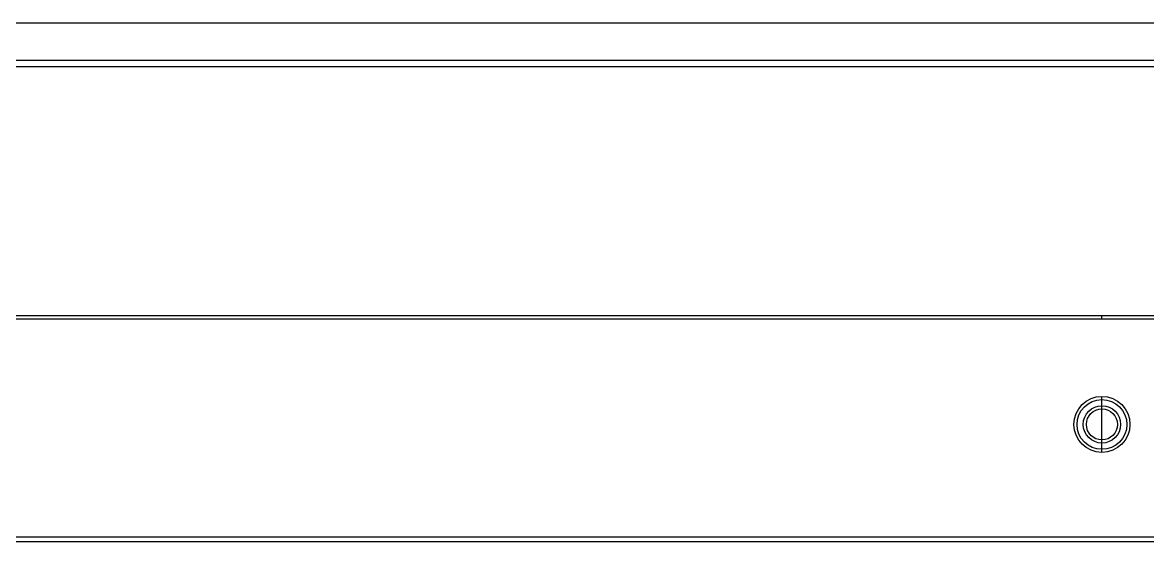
# Model space of a CAD drawing. Header units: millimetres. Extents: x 55614 to 110757, y -66981 to -47484.
# Drawn here: x 77869.1 to 78049.7, y -50201.2 to -50117.8 of the extents above; entities that cross this region are included whole.
import ezdxf

# ---------------------------------------------------------------- set-up
doc = ezdxf.new("R2010")
doc.units = ezdxf.units.MM
for name, color, linetype in [('4209-0510_0', 7, 'Continuous'), ('4212-62832_1_0', 7, 'Continuous'), ('4212-98011_2_3_0', 7, 'Continuous'), ('4212-Y040801_1_1_0', 7, 'Continuous'), ('4215-0412-2-1_0', 7, 'Continuous'), ('B-M6-1-ZI_0', 7, 'Continuous'), ('YT-50-01_AF0_1_B_0', 7, 'Continuous')]:
    doc.layers.add(name, color=color, linetype=linetype)
doc.layers.add('THICK', color=7, linetype='Continuous', lineweight=0)

# ---------------------------------------------------------------- blocks, each defined once
blk = doc.blocks.new('RU67I6756')
at = {"layer": '4209-0510_0', "color": 0, "linetype": 'Continuous'}
blk.add_line((24442.13, 16590.1), (25048.13, 16590.1), dxfattribs=at)
at = {"layer": '4212-62832_1_0', "color": 0, "linetype": 'Continuous'}
blk.add_line((24325.93, 16665.67), (25160.53, 16665.67), dxfattribs=at)
blk.add_circle((24743.23, 16608.17), 3, dxfattribs=at)
at = {"layer": '4212-98011_2_3_0', "color": 0, "linetype": 'Continuous'}
blk.add_line((24337.73, 16666.66), (25148.73, 16666.75), dxfattribs=at)
at = {"layer": '4212-Y040801_1_1_0', "color": 0, "linetype": 'Continuous'}
blk.add_line((24315.73, 16672.66), (25170.73, 16672.76), dxfattribs=at)
at = {"layer": '4215-0412-2-1_0', "color": 0, "linetype": 'Continuous'}
for p, q in [((24402.03, 16625.15), (25088.09, 16625.15)), ((24434.93, 16589.35), (25055.19, 16589.35))]:
    blk.add_line(p, q, dxfattribs=at)
blk.add_circle((24743.23, 16608.17), 4.5, dxfattribs=at)
at = {"layer": 'B-M6-1-ZI_0', "color": 0, "linetype": 'Continuous'}
blk.add_circle((24743.23, 16608.17), 2.5, dxfattribs=at)
at = {"layer": 'YT-50-01_AF0_1_B_0', "color": 0, "linetype": 'Continuous'}
for p, q in [((24399.23, 16625.67), (25087.23, 16625.67)), ((24743.23, 16625.15), (24743.23, 16625.67)), ((24743.23, 16603.69), (24743.23, 16612.66))]:
    blk.add_line(p, q, dxfattribs=at)
blk.add_circle((24743.23, 16608.17), 4, dxfattribs=at)

msp = doc.modelspace()

# ---------------------------------------------------------------- block references
at = {"layer": 'THICK', "lineweight": -3}
msp.add_blockref('RU67I6756', (53299.141, -66790.529), dxfattribs=at)

doc.saveas('drawing.dxf')
